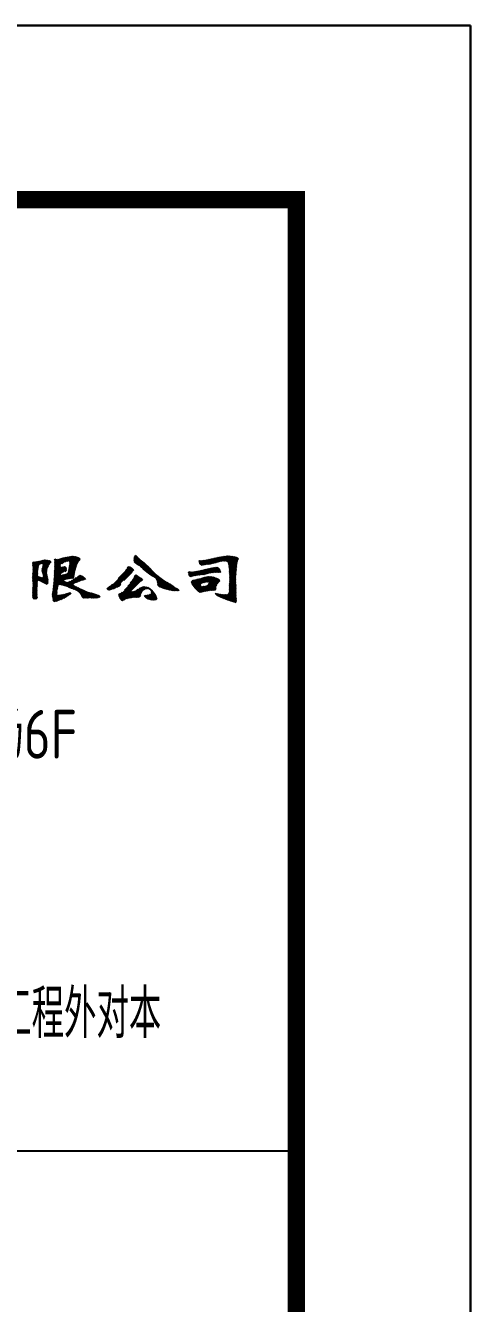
# Model space of a CAD drawing. Extents: x 580289 to 1106878, y -144605 to 78052.
# Drawn here: x 741930 to 744486, y -92549 to -85205 of the extents above; entities that cross this region are included whole.
import ezdxf
from ezdxf.enums import TextEntityAlignment as Align

# ---------------------------------------------------------------- set-up
doc = ezdxf.new("R2010")
doc.units = 0
doc.header["$LTSCALE"] = 100
doc.layers.add('T图框', color=7, linetype='CONTINUOUS')
doc.layers.add('图框', color=254, linetype='CONTINUOUS')
doc.styles.add('HZTXT2', font='tssdeng.shx', dxfattribs={"width": 0.7, "bigfont": 'tssdchn.shx'})

# ---------------------------------------------------------------- blocks, each defined once
blk = doc.blocks.new('A$C72C84CBD')
at = {"layer": '图框', "color": 0}
for p, q in [((81711, 56326.6), (81717.1, 56332.7)), ((81711.2, 56322.3), (81721.1, 56332.2)), ((81711.3, 56273), (81783.2, 56344.9)), ((81711.3, 56318), (81725.1, 56331.7)), ((81711.4, 56277.6), (81777.7, 56343.9)), ((81711.5, 56282.2), (81772.2, 56342.9)), ((81711.5, 56313.7), (81730.1, 56332.2)), ((81711.6, 56286.8), (81766.6, 56341.8)), ((81711.7, 56291.4), (81760.8, 56340.5)), ((81711.7, 56309.4), (81736, 56333.6)), ((81711.8, 56296), (81754.9, 56339.1)), ((81711.8, 56300.5), (81748.7, 56337.4)), ((81711.9, 56305), (81742.3, 56335.4)), ((81751.5, 56308.7), (81788.7, 56345.9)), ((81760.4, 56313.2), (81794.2, 56346.9)), ((81769.3, 56317.5), (81799.7, 56348)), ((81777, 56320.7), (81805.4, 56349.2)), ((81783.3, 56322.5), (81810.5, 56349.8)), ((81788.5, 56323.3), (81815.3, 56350.1)), ((81792.2, 56268.6), (81857, 56333.4)), ((81792.7, 56323), (81819.8, 56350.1)), ((81793.3, 56274.2), (81858, 56338.9)), ((81794.3, 56279.6), (81855.6, 56341)), ((81795.2, 56285.1), (81852.5, 56342.3)), ((81795.5, 56321.4), (81824.1, 56349.9)), ((81796, 56290.4), (81849.2, 56343.6)), ((81796.8, 56295.7), (81845.8, 56344.7)), ((81797.4, 56318.7), (81828, 56349.4)), ((81797.5, 56300.8), (81842.4, 56345.7)), ((81798, 56305.8), (81838.9, 56346.8)), ((81798.2, 56315.1), (81831.8, 56348.6)), ((81798.3, 56310.6), (81835.4, 56347.8)), ((82167.2, 56329.4), (82187.4, 56349.5)), ((82167.3, 56333.9), (82185.6, 56352.2)), ((82167.5, 56325.1), (82189.2, 56346.9)), ((82167.7, 56338.8), (82183.5, 56354.6)), ((82168, 56321.2), (82191.4, 56344.5)), ((82168.9, 56344.5), (82180.5, 56356.1)), ((82169, 56317.6), (82193.6, 56342.3)), ((82170.5, 56314.6), (82196, 56340.1)), ((82172.5, 56312.1), (82198.3, 56338)), ((82172.7, 56352.8), (82175, 56355)), ((82174.7, 56309.9), (82200.7, 56335.9)), ((82177.1, 56307.8), (82203.1, 56333.8)), ((82179.8, 56305.9), (82205.5, 56331.7)), ((82571, 56302), (82601.3, 56332.4)), ((82576.4, 56303), (82607, 56333.6)), ((82581.5, 56303.6), (82612.7, 56334.8)), ((82586.5, 56304.1), (82618.5, 56336.1)), ((82591.5, 56304.6), (82624.3, 56337.3)), ((82596.6, 56305.2), (82630.1, 56338.7)), ((82601.8, 56306), (82635.9, 56340)), ((82607.3, 56306.9), (82641.7, 56341.3)), ((82612.8, 56308), (82647.5, 56342.6)), ((82618.6, 56309.2), (82653.2, 56343.9)), ((82624.5, 56310.7), (82658.9, 56345.1)), ((82630.7, 56312.3), (82664.5, 56346.2)), ((82637, 56314.2), (82670.1, 56347.3)), ((82643.5, 56316.2), (82675.6, 56348.3)), ((82649.9, 56318.1), (82681, 56349.2)), ((82656, 56319.7), (82686.3, 56350)), ((82662, 56321.2), (82691.5, 56350.7)), ((82667.7, 56322.4), (82696.6, 56351.3)), ((82672.8, 56323.1), (82701.5, 56351.7)), ((82677.7, 56323.4), (82706.2, 56351.9)), ((82682.3, 56323.6), (82710.6, 56351.9)), ((82686.8, 56323.6), (82715, 56351.8)), ((82691.1, 56323.4), (82719.3, 56351.6)), ((82695, 56322.8), (82723.5, 56351.2)), ((82698.5, 56321.8), (82727.6, 56350.9)), ((82701.5, 56320.3), (82731.6, 56350.4)), ((82704.1, 56318.4), (82735.5, 56349.8)), ((82706.3, 56316.1), (82739.4, 56349.2)), ((82708, 56313.3), (82743.1, 56348.5)), ((82709.3, 56310.2), (82746.8, 56347.7)), ((82710.4, 56306.7), (82750.5, 56346.8)), ((82711.3, 56303.2), (82754.1, 56346)), ((82712.1, 56299.5), (82757.7, 56345)), ((82712.8, 56295.6), (82761.1, 56344)), ((82713.4, 56291.7), (82764.2, 56342.6)), ((82713.9, 56287.8), (82766.4, 56340.3)), ((82714.3, 56283.7), (82766.8, 56336.2)), ((81584.8, 56231.8), (81614.9, 56261.9)), ((81585.1, 56308.5), (81594.2, 56317.6)), ((81585.2, 56236.8), (81614.9, 56266.5)), ((81585.5, 56304.3), (81599.1, 56318)), ((81585.8, 56241.8), (81615.1, 56271.2)), ((81586, 56300.4), (81603.9, 56318.3)), ((81586, 56313.9), (81588, 56315.9)), ((81586.2, 56246.7), (81615.6, 56276.1)), ((81586.3, 56296.2), (81609, 56318.9)), ((81586.4, 56251.4), (81616.2, 56281.2)), ((81586.5, 56292), (81614.3, 56319.7)), ((81586.6, 56256.1), (81617.2, 56286.7)), ((81586.7, 56287.6), (81620, 56320.9)), ((81586.7, 56260.7), (81618.5, 56292.4)), ((81586.8, 56269.8), (81644.3, 56327.3)), ((81586.8, 56274.3), (81638.5, 56325.9)), ((81586.8, 56278.7), (81632.2, 56324.2)), ((81586.8, 56283.2), (81626, 56322.4)), ((81586.8, 56265.2), (81620.9, 56299.4)), ((81627.6, 56306.1), (81649.8, 56328.3)), ((81633.9, 56307.8), (81654.8, 56328.7)), ((81638.5, 56308), (81659.2, 56328.7)), ((81638.5, 56267.6), (81690.7, 56319.8)), ((81638.6, 56272.2), (81689.7, 56323.2)), ((81639, 56263.6), (81680.9, 56305.5)), ((81639.6, 56277.6), (81686.6, 56324.7)), ((81639.8, 56259.9), (81675.4, 56295.5)), ((81640.9, 56256.6), (81671, 56286.6)), ((81641.7, 56306.7), (81663.4, 56328.4)), ((81642.2, 56253.3), (81668.5, 56279.6)), ((81642.4, 56285), (81683.1, 56325.7)), ((81643.5, 56304), (81667.5, 56328)), ((81643.5, 56250.1), (81667, 56273.7)), ((81643.8, 56290.8), (81679.3, 56326.4)), ((81644.2, 56300.3), (81671.5, 56327.5)), ((81644.3, 56295.8), (81675.4, 56327)), ((81644.6, 56246.7), (81666.3, 56268.5)), ((81645.5, 56243.1), (81666.1, 56263.7)), ((81646, 56239.2), (81666.2, 56259.4)), ((81703.3, 56161.8), (81836.7, 56295.1)), ((81704, 56166.9), (81839.1, 56302)), ((81708.5, 56216.4), (81778.2, 56286.1)), ((81708.8, 56221.2), (81777, 56289.3)), ((81709.2, 56226), (81774.2, 56291.1)), ((81709.4, 56230.7), (81769.9, 56291.2)), ((81709.7, 56235.5), (81764.2, 56290)), ((81709.9, 56240.2), (81758.2, 56288.5)), ((81710.1, 56244.9), (81752.6, 56287.3)), ((81710.4, 56249.6), (81747.4, 56286.7)), ((81710.6, 56254.3), (81745.2, 56289)), ((81710.8, 56259), (81744.9, 56293.2)), ((81711, 56263.7), (81744.9, 56297.7)), ((81711.1, 56268.4), (81744.9, 56302.1)), ((81752.3, 56255.7), (81778.7, 56282.1)), ((81760.7, 56259.5), (81778.9, 56277.7)), ((81760.9, 56214.8), (81834.5, 56288.5)), ((81767.7, 56217.2), (81832.5, 56282)), ((81768.7, 56263.1), (81778.5, 56272.9)), ((81773.5, 56218.5), (81830.8, 56275.8)), ((81779.1, 56219.6), (81829.2, 56269.7)), ((81784.8, 56220.8), (81827.8, 56263.8)), ((81789.7, 56257.1), (81841.9, 56309.3)), ((81791, 56263), (81845.7, 56317.6)), ((82018, 56157.6), (82148.7, 56288.3)), ((82022.1, 56157.3), (82151.7, 56286.9)), ((82027, 56157.7), (82154.6, 56285.3)), ((82032.5, 56158.7), (82157.5, 56283.7)), ((82038.4, 56160.1), (82160.3, 56282)), ((82044.8, 56162), (82162.8, 56280)), ((82051.8, 56164.5), (82164.9, 56277.6)), ((82059.4, 56167.6), (82166.2, 56274.4)), ((82077.6, 56221.7), (82145.5, 56289.6)), ((82108, 56211.7), (82156.3, 56260)), ((82119.8, 56268.5), (82142, 56290.7)), ((82129.5, 56282.7), (82137.7, 56290.9)), ((82182.5, 56304.2), (82208, 56329.7)), ((82185.4, 56302.6), (82210.5, 56327.7)), ((82188.3, 56301), (82213.1, 56325.8)), ((82191.4, 56299.6), (82215.7, 56323.9)), ((82194.4, 56298.2), (82218.3, 56322)), ((82197.2, 56296.4), (82220.9, 56320.1)), ((82199.8, 56294.5), (82223.4, 56318.1)), ((82202.2, 56292.5), (82225.8, 56316.1)), ((82204.6, 56290.4), (82228.2, 56314)), ((82206.8, 56288.1), (82230.6, 56311.9)), ((82209.1, 56285.9), (82233, 56309.8)), ((82211.3, 56283.6), (82235.4, 56307.7)), ((82213.6, 56281.4), (82237.7, 56305.6)), ((82215.8, 56279.2), (82240.1, 56303.4)), ((82218.1, 56276.9), (82242.4, 56301.2)), ((82220.4, 56274.7), (82244.7, 56299.1)), ((82222.7, 56272.5), (82247.1, 56296.9)), ((82225, 56270.3), (82249.4, 56294.7)), ((82227.3, 56268.2), (82251.7, 56292.5)), ((82229.7, 56266), (82253.9, 56290.3)), ((82232, 56263.9), (82256.2, 56288.1)), ((82234.4, 56261.8), (82258.4, 56285.8)), ((82236.8, 56259.7), (82260.6, 56283.5)), ((82239.3, 56257.7), (82262.7, 56281.1)), ((82241.8, 56255.7), (82264.7, 56278.6)), ((82244.3, 56253.7), (82266.7, 56276.2)), ((82246.9, 56251.8), (82268.8, 56273.8)), ((82249.5, 56249.9), (82271, 56271.5)), ((82252.1, 56248.1), (82273.2, 56269.2)), ((82254.8, 56246.3), (82275.4, 56266.9)), ((82257.5, 56244.5), (82277.7, 56264.7)), ((82260.3, 56242.8), (82279.9, 56262.4)), ((82263.1, 56241.1), (82282.2, 56260.3)), ((82480.6, 56252), (82488.9, 56260.3)), ((82480.7, 56256.6), (82484.2, 56260.1)), ((82481.3, 56248.2), (82493, 56260)), ((82482.1, 56244.6), (82497.4, 56259.9)), ((82483, 56241), (82502.1, 56260.1)), ((82484.1, 56237.6), (82507, 56260.5)), ((82485.9, 56234.9), (82512.1, 56261.1)), ((82488.9, 56233.4), (82517.3, 56261.8)), ((82493.8, 56233.8), (82522.6, 56262.6)), ((82499.5, 56235.1), (82528, 56263.5)), ((82505.7, 56236.8), (82533.5, 56264.5)), ((82511.8, 56238.4), (82539, 56265.6)), ((82517.6, 56239.7), (82544.7, 56266.7)), ((82523.2, 56240.8), (82550.4, 56268)), ((82528.7, 56241.7), (82556.1, 56269.2)), ((82534, 56242.6), (82561.9, 56270.5)), ((82539.2, 56243.3), (82567.8, 56271.9)), ((82541.7, 56322.2), (82545.1, 56325.5)), ((82541.8, 56317.8), (82549.7, 56325.7)), ((82542.5, 56314), (82554, 56325.5)), ((82543.5, 56310.5), (82558.6, 56325.6)), ((82544.1, 56243.8), (82573.7, 56273.3)), ((82544.6, 56307), (82563.5, 56326)), ((82546, 56304), (82568.6, 56326.6)), ((82548.1, 56301.6), (82573.9, 56327.4)), ((82549, 56244.1), (82579.6, 56274.8)), ((82550.9, 56299.9), (82579.2, 56328.2)), ((82553.6, 56244.2), (82585.6, 56276.2)), ((82554.9, 56299.4), (82584.6, 56329.1)), ((82558.2, 56244.4), (82591.5, 56277.6)), ((82559.9, 56300), (82590.1, 56330.2)), ((82563.2, 56244.9), (82597.3, 56279)), ((82565.3, 56300.9), (82595.7, 56331.3)), ((82568.6, 56245.8), (82603.1, 56280.3)), ((82574.3, 56247), (82608.8, 56281.5)), ((82580.4, 56248.6), (82614.4, 56282.6)), ((82586.7, 56250.4), (82620, 56283.7)), ((82593, 56252.2), (82625.5, 56284.7)), ((82599, 56253.7), (82630.8, 56285.5)), ((82604.7, 56255), (82636, 56286.2)), ((82610.2, 56256), (82641, 56286.7)), ((82615.5, 56256.8), (82645.8, 56287)), ((82620.6, 56257.4), (82649.9, 56286.7)), ((82625.6, 56257.8), (82653.1, 56285.4)), ((82630.4, 56258.2), (82655.7, 56283.5)), ((82635, 56258.3), (82657.9, 56281.1)), ((82639.6, 56258.4), (82659.7, 56278.5)), ((82643.9, 56258.2), (82661.3, 56275.6)), ((82648.1, 56257.9), (82662.7, 56272.5)), ((82652.2, 56257.5), (82664, 56269.4)), ((82656.7, 56257.5), (82665.2, 56266.1)), ((82662.4, 56258.8), (82665.1, 56261.5)), ((82714.7, 56279.6), (82763, 56327.9)), ((82715.1, 56275.5), (82761.3, 56321.8)), ((82715.4, 56271.3), (82760.3, 56316.2)), ((82715.6, 56267.1), (82759.4, 56310.9)), ((82715.9, 56262.9), (82758.7, 56305.7)), ((82716.1, 56258.6), (82758, 56300.5)), ((82716.3, 56254.3), (82757.4, 56295.4)), ((82716.5, 56250), (82756.9, 56290.4)), ((82716.6, 56245.6), (82756.3, 56285.3)), ((82716.7, 56241.2), (82755.8, 56280.4)), ((82716.8, 56236.8), (82755.4, 56275.4)), ((82716.8, 56232.3), (82754.9, 56270.4)), ((82716.8, 56227.8), (82754.5, 56265.5)), ((82716.8, 56223.3), (82754.1, 56260.6)), ((81584.5, 56227.1), (81614.8, 56257.4)), ((81584.7, 56222.8), (81614.7, 56252.8)), ((81585, 56218.6), (81614.1, 56247.7)), ((81585.4, 56214.5), (81613.6, 56242.6)), ((81585.8, 56210.4), (81614.1, 56238.7)), ((81585.9, 56161.1), (81611.8, 56187)), ((81586.2, 56206.3), (81615.9, 56236)), ((81586.3, 56166), (81612, 56191.7)), ((81586.4, 56202), (81618.8, 56234.4)), ((81586.6, 56197.7), (81622.1, 56233.2)), ((81586.6, 56170.7), (81612.3, 56196.4)), ((81586.7, 56193.3), (81625.5, 56232.1)), ((81586.7, 56175.4), (81612.5, 56201.2)), ((81586.8, 56188.9), (81628.9, 56231.1)), ((81586.8, 56184.5), (81613.8, 56211.5)), ((81586.8, 56180), (81612.9, 56206)), ((81615.3, 56212.9), (81632.4, 56230.1)), ((81619.3, 56212.5), (81636.1, 56229.2)), ((81622.2, 56210.8), (81640, 56228.7)), ((81625.1, 56209.2), (81666.9, 56251.1)), ((81628, 56207.7), (81667.5, 56247.2)), ((81630.9, 56206.1), (81668.2, 56243.4)), ((81633.8, 56204.5), (81668.9, 56239.6)), ((81636.8, 56203), (81669.8, 56236)), ((81639.8, 56201.5), (81670.7, 56232.4)), ((81642.8, 56200), (81671.6, 56228.9)), ((81645.7, 56198.5), (81672.5, 56225.3)), ((81646.1, 56234.7), (81666.5, 56255.2)), ((81648.7, 56197), (81673.3, 56221.6)), ((81651.7, 56195.5), (81673.9, 56217.7)), ((81654.8, 56194.1), (81674.2, 56213.5)), ((81657.9, 56192.7), (81674.2, 56209)), ((81661.1, 56191.4), (81673.7, 56204)), ((81664.5, 56190.3), (81672.8, 56198.6)), ((81702.5, 56156.4), (81733.9, 56187.9)), ((81704.6, 56172), (81780.8, 56248.2)), ((81705.1, 56177.1), (81775.2, 56247.1)), ((81705.7, 56182.1), (81769.4, 56245.8)), ((81706.2, 56187.1), (81763.4, 56244.3)), ((81706.6, 56192), (81757.2, 56242.6)), ((81707, 56196.9), (81750.8, 56240.7)), ((81707.4, 56201.8), (81746.9, 56241.3)), ((81707.8, 56206.7), (81746.4, 56245.3)), ((81708.2, 56211.5), (81746.7, 56250.1)), ((81734.2, 56188.2), (81760.7, 56214.6)), ((81739.3, 56188.8), (81762.2, 56211.7)), ((81743.1, 56188.1), (81764.9, 56209.9)), ((81746.8, 56187.3), (81767.7, 56208.1)), ((81750.4, 56186.4), (81770.5, 56206.5)), ((81754, 56185.5), (81773.4, 56204.9)), ((81757.6, 56184.6), (81776.3, 56203.4)), ((81761.1, 56183.7), (81779.5, 56202)), ((81764.7, 56182.7), (81783, 56201)), ((81768.2, 56181.7), (81787.5, 56201.1)), ((81771.6, 56180.7), (81794.1, 56203.2)), ((81775.1, 56179.6), (81802.6, 56207.1)), ((81778.4, 56178.5), (81812.6, 56212.7)), ((81781.6, 56177.2), (81824.3, 56219.9)), ((81784.7, 56175.8), (81837.2, 56228.3)), ((81787.6, 56174.2), (81851.2, 56237.9)), ((81790.3, 56221.8), (81826.5, 56258)), ((81790.5, 56172.7), (81858.7, 56240.9)), ((81793.6, 56171.2), (81863.1, 56240.7)), ((81795.7, 56222.7), (81825.4, 56252.4)), ((81796.8, 56169.9), (81866.4, 56239.5)), ((81799.9, 56168.6), (81817.8, 56186.5)), ((81800.9, 56223.5), (81824.3, 56246.9)), ((81806, 56224.1), (81823.4, 56241.4)), ((81811.3, 56224.9), (81822.5, 56236.1)), ((81817.2, 56226.3), (81821, 56230.1)), ((81829.9, 56198.6), (81869.4, 56238)), ((81836.3, 56200.5), (81872.3, 56236.4)), ((81842.8, 56202.5), (81875, 56234.7)), ((81852.3, 56207.5), (81877.7, 56232.9)), ((81859.7, 56210.4), (81880.3, 56231)), ((81866.5, 56212.7), (81882.9, 56229.1)), ((81873, 56214.7), (81885.3, 56227)), ((81879.1, 56216.3), (81887.6, 56224.8)), ((81884.7, 56217.4), (81889.5, 56222.3)), ((82015, 56159.2), (82045.6, 56189.7)), ((82067.9, 56171.6), (82091.5, 56195.2)), ((82077.5, 56176.8), (82090.5, 56189.8)), ((82082.2, 56118.5), (82197.3, 56233.7)), ((82083.4, 56115.3), (82200.1, 56232)), ((82084.7, 56112.1), (82202.8, 56230.2)), ((82086, 56108.9), (82205.6, 56228.5)), ((82087.5, 56105.9), (82208.3, 56226.7)), ((82089.1, 56103), (82211, 56224.9)), ((82091, 56100.4), (82213.5, 56223)), ((82093.2, 56098.2), (82215.8, 56220.7)), ((82114.5, 56155.4), (82194.5, 56235.4)), ((82133.3, 56178.7), (82191.8, 56237.2)), ((82146.9, 56196.7), (82189.1, 56238.9)), ((82159.5, 56213.8), (82186.5, 56240.8)), ((82167.2, 56226.1), (82183.7, 56242.6)), ((82170, 56233.4), (82179.7, 56243)), ((82208.7, 56209.2), (82217.2, 56217.7)), ((82265.9, 56239.4), (82284.6, 56258.1)), ((82268.8, 56237.8), (82286.9, 56255.9)), ((82271.7, 56236.2), (82289.3, 56253.8)), ((82274.5, 56234.6), (82291.7, 56251.7)), ((82277.4, 56233), (82294.1, 56249.6)), ((82280.3, 56231.3), (82296.5, 56247.5)), ((82283.1, 56229.7), (82298.9, 56245.5)), ((82285.9, 56228), (82301.3, 56243.4)), ((82288.5, 56226.1), (82303.8, 56241.4)), ((82291.1, 56224.2), (82306.2, 56239.3)), ((82293.3, 56221.9), (82308.7, 56237.3)), ((82295.1, 56219.2), (82311.2, 56235.3)), ((82296.7, 56216.3), (82313.7, 56233.3)), ((82298.1, 56213.2), (82316.2, 56231.3)), ((82299.4, 56210.1), (82318.7, 56229.3)), ((82300.6, 56206.8), (82321.2, 56227.4)), ((82301.7, 56203.4), (82323.7, 56225.4)), ((82302.7, 56199.9), (82326.2, 56223.4)), ((82303.1, 56186.9), (82334, 56217.7)), ((82303.4, 56196.1), (82328.8, 56221.5)), ((82303.4, 56191.6), (82331.4, 56219.6)), ((82303.6, 56182.8), (82336.6, 56215.8)), ((82304.8, 56179.5), (82339.2, 56213.9)), ((82307.1, 56177.3), (82341.8, 56212.1)), ((82310.3, 56176.1), (82344.5, 56210.3)), ((82313.5, 56174.8), (82347.2, 56208.5)), ((82316.7, 56173.5), (82350, 56206.8)), ((82319.8, 56172.1), (82352.8, 56205.1)), ((82322.9, 56170.7), (82355.6, 56203.4)), ((82326.1, 56169.4), (82358.6, 56201.9)), ((82329.3, 56168.1), (82361.5, 56200.3)), ((82332.6, 56167), (82364.4, 56198.8)), ((82336, 56165.8), (82367.3, 56197.2)), ((82339.4, 56164.8), (82370.2, 56195.6)), ((82342.9, 56163.7), (82373.1, 56194)), ((82346.4, 56162.7), (82375.9, 56192.3)), ((82349.9, 56161.8), (82378.8, 56190.6)), ((82353.5, 56160.9), (82381.6, 56188.9)), ((82357.1, 56160), (82384.3, 56187.2)), ((82360.7, 56159.1), (82387, 56185.4)), ((82497.2, 56201.3), (82507.4, 56211.5)), ((82497.7, 56197.3), (82514, 56213.7)), ((82498.9, 56194.1), (82519.9, 56215)), ((82500.4, 56191.1), (82525.6, 56216.2)), ((82502, 56188.2), (82531.5, 56217.7)), ((82503.7, 56185.4), (82537.5, 56219.2)), ((82505.5, 56182.6), (82543.6, 56220.8)), ((82507.3, 56180), (82549.7, 56222.4)), ((82509.1, 56177.3), (82555.8, 56224)), ((82511, 56174.7), (82562, 56225.7)), ((82513, 56172.2), (82568.1, 56227.3)), ((82515, 56169.7), (82574.3, 56229)), ((82517, 56167.2), (82580.5, 56230.7)), ((82519, 56164.8), (82586.4, 56232.1)), ((82521.1, 56162.3), (82591.6, 56232.8)), ((82523.2, 56160), (82550.1, 56186.9)), ((82557.2, 56144.5), (82639.3, 56226.6)), ((82560.4, 56197.2), (82596.4, 56233.2)), ((82564.2, 56147.1), (82642.5, 56225.4)), ((82567.3, 56199.5), (82601.1, 56233.3)), ((82570.3, 56148.7), (82645.7, 56224.1)), ((82573.7, 56201.5), (82605.5, 56233.3)), ((82576.1, 56150), (82648.9, 56222.8)), ((82579.5, 56202.8), (82609.8, 56233.1)), ((82581.6, 56151), (82652, 56221.4)), ((82584.7, 56203.5), (82613.9, 56232.7)), ((82587, 56151.9), (82655, 56219.9)), ((82589.2, 56203.5), (82617.9, 56232.2)), ((82592.4, 56152.8), (82657.6, 56218.1)), ((82593, 56202.8), (82621.7, 56231.6)), ((82594.8, 56186.6), (82635.9, 56227.8)), ((82595.9, 56201.2), (82625.4, 56230.8)), ((82597.6, 56153.6), (82659.3, 56215.2)), ((82597.8, 56198.6), (82629, 56229.8)), ((82597.9, 56194.2), (82632.5, 56228.8)), ((82602.7, 56154.2), (82659.4, 56210.9)), ((82607.7, 56154.6), (82649.3, 56196.3)), ((82612.5, 56154.9), (82643.1, 56185.6)), ((82715.5, 56150.2), (82753.1, 56187.8)), ((82715.8, 56155), (82753, 56192.2)), ((82716, 56159.6), (82752.8, 56196.5)), ((82716.1, 56164.3), (82752.7, 56200.8)), ((82716.2, 56168.8), (82752.5, 56205.2)), ((82716.3, 56178), (82752.2, 56213.8)), ((82716.3, 56173.4), (82752.4, 56209.5)), ((82716.4, 56182.5), (82752.1, 56218.3)), ((82716.5, 56191.6), (82752.3, 56227.4)), ((82716.5, 56187.1), (82752.2, 56222.8)), ((82716.6, 56200.7), (82752.6, 56236.7)), ((82716.6, 56196.2), (82752.4, 56232)), ((82716.7, 56214.3), (82753.4, 56251)), ((82716.7, 56209.8), (82753.1, 56246.2)), ((82716.7, 56205.2), (82752.8, 56241.4)), ((82716.8, 56218.8), (82753.7, 56255.8)), ((81585, 56142.2), (81610.9, 56168.2)), ((81585, 56137.8), (81610.7, 56163.5)), ((81585.1, 56146.8), (81611.1, 56172.9)), ((81585.1, 56133.4), (81610.6, 56158.9)), ((81585.2, 56151.5), (81611.4, 56177.6)), ((81585.3, 56129.1), (81610.5, 56154.2)), ((81585.5, 56156.2), (81611.6, 56182.3)), ((81585.5, 56124.8), (81610.4, 56149.7)), ((81585.8, 56120.6), (81610.4, 56145.2)), ((81586.1, 56116.4), (81610.4, 56140.7)), ((81586.5, 56112.3), (81610.5, 56136.3)), ((81587.2, 56108.5), (81610.7, 56132)), ((81589.1, 56106), (81611, 56127.8)), ((81592.9, 56105.2), (81611.4, 56123.7)), ((81597.3, 56105.1), (81611.6, 56119.4)), ((81602.3, 56105.7), (81611.7, 56115.1)), ((81698.3, 56125.3), (81725.3, 56152.3)), ((81698.4, 56129.9), (81726.2, 56157.7)), ((81698.6, 56121.2), (81724.7, 56147.2)), ((81698.9, 56134.9), (81727.4, 56163.4)), ((81699.4, 56117.4), (81724.6, 56142.6)), ((81699.7, 56140.2), (81728.7, 56169.2)), ((81700.4, 56114), (81724.7, 56138.3)), ((81700.6, 56145.5), (81729.9, 56174.9)), ((81701.1, 56110.2), (81725.2, 56134.3)), ((81701.5, 56151), (81731.4, 56180.8)), ((81701.7, 56106.3), (81726, 56130.5)), ((81702.2, 56102.3), (81727.4, 56127.5)), ((81702.6, 56098.2), (81730.1, 56125.7)), ((81703.3, 56094.4), (81734.4, 56125.5)), ((81705.1, 56091.8), (81739.6, 56126.2)), ((81708.5, 56090.6), (81745.1, 56127.2)), ((81713.5, 56091.2), (81750.6, 56128.3)), ((81719.5, 56092.6), (81756.3, 56129.4)), ((81725.9, 56094.5), (81762.2, 56130.8)), ((81732.5, 56096.7), (81768.2, 56132.3)), ((81739.5, 56099.1), (81774.3, 56134)), ((81746.9, 56102.1), (81780.6, 56135.7)), ((81754.9, 56105.6), (81786.9, 56137.6)), ((81763.6, 56109.8), (81793.5, 56139.7)), ((81773.4, 56115.1), (81799.9, 56141.6)), ((81784.5, 56121.8), (81804.5, 56141.8)), ((81796.7, 56129.4), (81806.4, 56139.2)), ((81803.2, 56167.4), (81820.5, 56184.7)), ((81806.4, 56166.1), (81823.6, 56183.2)), ((81809.7, 56164.9), (81826.4, 56181.6)), ((81813, 56163.7), (81829.2, 56179.9)), ((81816.3, 56162.5), (81832, 56178.2)), ((81819.7, 56161.4), (81834.8, 56176.5)), ((81823, 56160.2), (81837.7, 56174.9)), ((81826.2, 56158.9), (81840.7, 56173.4)), ((81829.3, 56157.5), (81843.6, 56171.9)), ((81832.3, 56156), (81846.6, 56170.4)), ((81835.2, 56154.4), (81849.7, 56168.9)), ((81838, 56152.7), (81852.8, 56167.5)), ((81840.7, 56151), (81855.9, 56166.1)), ((81843.3, 56149.1), (81859, 56164.8)), ((81845.8, 56147.1), (81862.2, 56163.5)), ((81848.2, 56145), (81865.3, 56162.1)), ((81850.6, 56142.9), (81868.5, 56160.8)), ((81852.8, 56140.7), (81871.6, 56159.5)), ((81855, 56138.4), (81874.7, 56158.1)), ((81857.1, 56135.9), (81877.8, 56156.7)), ((81859.1, 56133.4), (81880.9, 56155.2)), ((81861, 56130.8), (81883.9, 56153.7)), ((81862.7, 56128.1), (81886.8, 56152.2)), ((81864.4, 56125.3), (81889.7, 56150.5)), ((81865.9, 56122.3), (81892.7, 56149.1)), ((81867.2, 56119.1), (81895.9, 56147.8)), ((81868.6, 56116), (81899.1, 56146.6)), ((81870.6, 56113.5), (81902.5, 56145.4)), ((81873.4, 56111.8), (81906, 56144.4)), ((81877.3, 56111.2), (81909.5, 56143.4)), ((81881.9, 56111.3), (81913, 56142.5)), ((81886.4, 56111.4), (81916.6, 56141.6)), ((81891, 56111.5), (81920.2, 56140.6)), ((81895.6, 56111.6), (81923.7, 56139.7)), ((81900.2, 56111.7), (81927.2, 56138.7)), ((81904.8, 56111.8), (81930.7, 56137.8)), ((81909.4, 56111.9), (81934.2, 56136.8)), ((81913.9, 56111.9), (81937.7, 56135.7)), ((81918.3, 56111.8), (81941.2, 56134.7)), ((81922.6, 56111.7), (81944.6, 56133.6)), ((81926.8, 56111.4), (81948, 56132.6)), ((81930.9, 56110.9), (81951.4, 56131.5)), ((81935, 56110.6), (81954.7, 56130.3)), ((81939.2, 56110.3), (81958.1, 56129.1)), ((81943.6, 56110.2), (81961.4, 56128)), ((81948, 56110.2), (81964.6, 56126.7)), ((81953, 56110.6), (81967.8, 56125.4)), ((81958.8, 56111.9), (81970.7, 56123.8)), ((81966, 56114.6), (81972.8, 56121.4)), ((82013.6, 56162.3), (82030, 56178.6)), ((82079, 56128.8), (82085.6, 56135.4)), ((82079.8, 56125.2), (82091.1, 56136.5)), ((82081, 56121.8), (82101.7, 56142.6)), ((82096.1, 56096.5), (82148.7, 56149.2)), ((82100.2, 56096.2), (82151.4, 56147.4)), ((82108.3, 56099.8), (82155.7, 56147.2)), ((82118, 56105), (82160.5, 56147.5)), ((82124.8, 56107.3), (82165.6, 56148.1)), ((82130.9, 56108.9), (82171.3, 56149.3)), ((82136.7, 56110.2), (82178.3, 56151.8)), ((82142.4, 56111.4), (82191.5, 56160.5)), ((82147.9, 56112.4), (82203.5, 56168)), ((82153.3, 56113.3), (82212.3, 56172.4)), ((82158.4, 56114), (82219, 56174.6)), ((82163.3, 56114.4), (82224.3, 56175.3)), ((82167.9, 56114.5), (82228.7, 56175.3)), ((82172.4, 56114.5), (82232.8, 56174.9)), ((82176.8, 56114.4), (82236.7, 56174.3)), ((82181.1, 56114.2), (82212.5, 56145.7)), ((82185.4, 56114), (82208.2, 56136.8)), ((82190.2, 56114.3), (82206.7, 56130.8)), ((82196.8, 56116.5), (82204, 56123.7)), ((82225.7, 56158.8), (82240.5, 56173.6)), ((82227.8, 56120.5), (82231.4, 56124.1)), ((82228.3, 56116.5), (82237.1, 56125.3)), ((82230.4, 56114.1), (82242.4, 56126.1)), ((82232.9, 56112.1), (82248, 56127.2)), ((82234.5, 56163.1), (82244.2, 56172.8)), ((82235.6, 56110.4), (82254, 56128.8)), ((82238.5, 56108.7), (82261.6, 56131.8)), ((82240, 56164.1), (82247.8, 56171.9)), ((82241.4, 56107.2), (82280.8, 56146.5)), ((82244.4, 56164), (82251.3, 56170.9)), ((82244.4, 56105.7), (82282.8, 56144)), ((82247.6, 56104.4), (82284.7, 56141.5)), ((82248.2, 56163.4), (82254.6, 56169.7)), ((82251, 56103.3), (82286.6, 56138.9)), ((82251.6, 56162.3), (82257.7, 56168.4)), ((82254.5, 56102.3), (82288.5, 56136.3)), ((82254.7, 56160.9), (82260.6, 56166.8)), ((82257.5, 56159.2), (82263.2, 56164.9)), ((82258.2, 56101.5), (82290.2, 56133.5)), ((82260.1, 56157.3), (82265.6, 56162.8)), ((82262, 56100.8), (82291.8, 56130.7)), ((82262.3, 56155), (82267.9, 56160.6)), ((82264.3, 56152.5), (82270.1, 56158.3)), ((82265.9, 56149.6), (82272.3, 56156)), ((82266, 56100.3), (82293.4, 56127.7)), ((82267, 56146.3), (82274.5, 56153.7)), ((82267.2, 56137.5), (82278.7, 56148.9)), ((82267.7, 56142.4), (82276.6, 56151.3)), ((82270.1, 56100), (82294.8, 56124.6)), ((82274.4, 56099.7), (82296, 56121.4)), ((82278.8, 56099.6), (82297.1, 56118)), ((82283.3, 56099.7), (82297.8, 56114.2)), ((82364.3, 56158.3), (82389.7, 56183.6)), ((82368, 56157.5), (82392.4, 56181.8)), ((82371.8, 56156.7), (82394.9, 56179.9)), ((82375.5, 56156), (82397.5, 56177.9)), ((82379.3, 56155.3), (82399.9, 56175.9)), ((82383.1, 56154.6), (82402.2, 56173.7)), ((82387, 56154), (82404.6, 56171.5)), ((82391, 56153.5), (82407.2, 56169.7)), ((82395, 56153), (82410, 56168)), ((82399.1, 56152.6), (82412.9, 56166.5)), ((82403.4, 56152.4), (82415.9, 56165)), ((82407.7, 56152.2), (82419, 56163.5)), ((82412.2, 56152.3), (82422, 56162)), ((82417, 56152.6), (82424.6, 56160.2)), ((82422.7, 56153.7), (82426.3, 56157.4)), ((82525.4, 56157.7), (82550.7, 56182.9)), ((82527.6, 56155.4), (82552, 56179.8)), ((82529.9, 56153.2), (82554.5, 56177.8)), ((82532.2, 56151), (82558.2, 56177)), ((82534.6, 56148.9), (82562.5, 56176.8)), ((82537.1, 56147), (82567.3, 56177.2)), ((82539.8, 56145.2), (82572.4, 56177.8)), ((82542.8, 56143.7), (82577.7, 56178.6)), ((82546.2, 56142.6), (82583.4, 56179.7)), ((82550.8, 56142.7), (82591.1, 56183)), ((82617.1, 56155.1), (82638.5, 56176.5)), ((82621.8, 56155.3), (82637.7, 56171.1)), ((82626.7, 56155.7), (82637.2, 56166.2)), ((82632.3, 56156.8), (82636.1, 56160.6)), ((82635.1, 56132.6), (82639.2, 56136.8)), ((82636.9, 56129.9), (82643.5, 56136.5)), ((82639.2, 56127.8), (82647.2, 56135.8)), ((82641.8, 56125.9), (82650.9, 56135)), ((82644.5, 56124.2), (82654.7, 56134.3)), ((82647.4, 56122.6), (82658.5, 56133.6)), ((82650.5, 56121.1), (82662.3, 56132.9)), ((82653.5, 56119.6), (82666.1, 56132.3)), ((82656.6, 56118.2), (82670, 56131.6)), ((82659.7, 56116.9), (82673.9, 56131)), ((82662.8, 56115.5), (82677.8, 56130.5)), ((82666, 56114.2), (82681.8, 56130)), ((82669.2, 56112.9), (82685.9, 56129.6)), ((82672.4, 56111.6), (82690.2, 56129.3)), ((82675.6, 56110.3), (82694.6, 56129.3)), ((82678.8, 56109), (82699.3, 56129.5)), ((82682, 56107.7), (82704.5, 56130.2)), ((82685.2, 56106.4), (82753.6, 56174.8)), ((82688.4, 56105.1), (82753.7, 56170.4)), ((82691.6, 56103.9), (82753.8, 56166)), ((82694.9, 56102.7), (82753.8, 56161.6)), ((82698.2, 56101.4), (82753.9, 56157.2)), ((82701.4, 56100.2), (82753.9, 56152.7)), ((82704.7, 56099), (82753.9, 56148.2)), ((82708.1, 56097.9), (82753.9, 56143.8)), ((82711.4, 56096.7), (82754, 56139.3)), ((82714.2, 56139.9), (82753.4, 56179.2)), ((82714.8, 56095.6), (82754, 56134.8)), ((82715.2, 56145.4), (82753.3, 56183.5)), ((82718.2, 56094.5), (82754.1, 56130.4)), ((82721.6, 56093.4), (82754.2, 56126.1)), ((82725.1, 56092.5), (82754.4, 56121.8)), ((82728.6, 56091.4), (82754.7, 56117.6)), ((82732, 56090.4), (82755.1, 56113.4)), ((82288, 56099.9), (82298.1, 56110)), ((82293.1, 56100.5), (82297.5, 56104.9)), ((82735.4, 56089.3), (82755.5, 56109.4)), ((82738.8, 56088.2), (82755.8, 56105.2)), ((82742.1, 56087), (82756.1, 56101)), ((82745.3, 56085.7), (82756.2, 56096.6)), ((82748.6, 56084.6), (82755.7, 56091.7)), ((76100, 52931.8), (83100, 52931.8))]:
    blk.add_line(p, q, dxfattribs=at)
for points in [[(0, 0), (0, 59400), (84100, 59400), (84100, 0)], [(0, 0), (84100, 0), (84100, 59400), (0, 59400)]]:
    blk.add_lwpolyline(points, close=True, dxfattribs=at)
at = {"layer": '图框', "color": 0, "const_width": 100}
blk.add_lwpolyline([(2500, 1000), (83100, 1000), (83100, 58400), (2500, 58400)], close=True, dxfattribs=at)
at = {"layer": '图框', "color": 0, "style": 'HZTXT2', "width": 0.8}
blk.add_text('地址：福州市五一北路171号新都会花园广场6F', height=280, dxfattribs=at).set_placement((79590.3, 55340.8), align=Align.MIDDLE)
at = {"layer": '图框', "color": 0, "style": 'HZTXT2', "width": 0.7}
blk.add_text('本图版权属福州精业建筑工程设计咨询有限公司所有，除本工程外对本', height=280, dxfattribs=at).set_placement((76551.3, 53580.3))
blk = doc.blocks.new('图框')
at = {"layer": 'T图框', "color": 4}
blk.add_blockref('A$C72C84CBD', (602717, 102743.5), dxfattribs=at)

msp = doc.modelspace()

# ---------------------------------------------------------------- block references
at = {"layer": 'T图框'}
msp.add_blockref('图框', (57669.1, -247348), dxfattribs=at)

doc.saveas('drawing.dxf')
